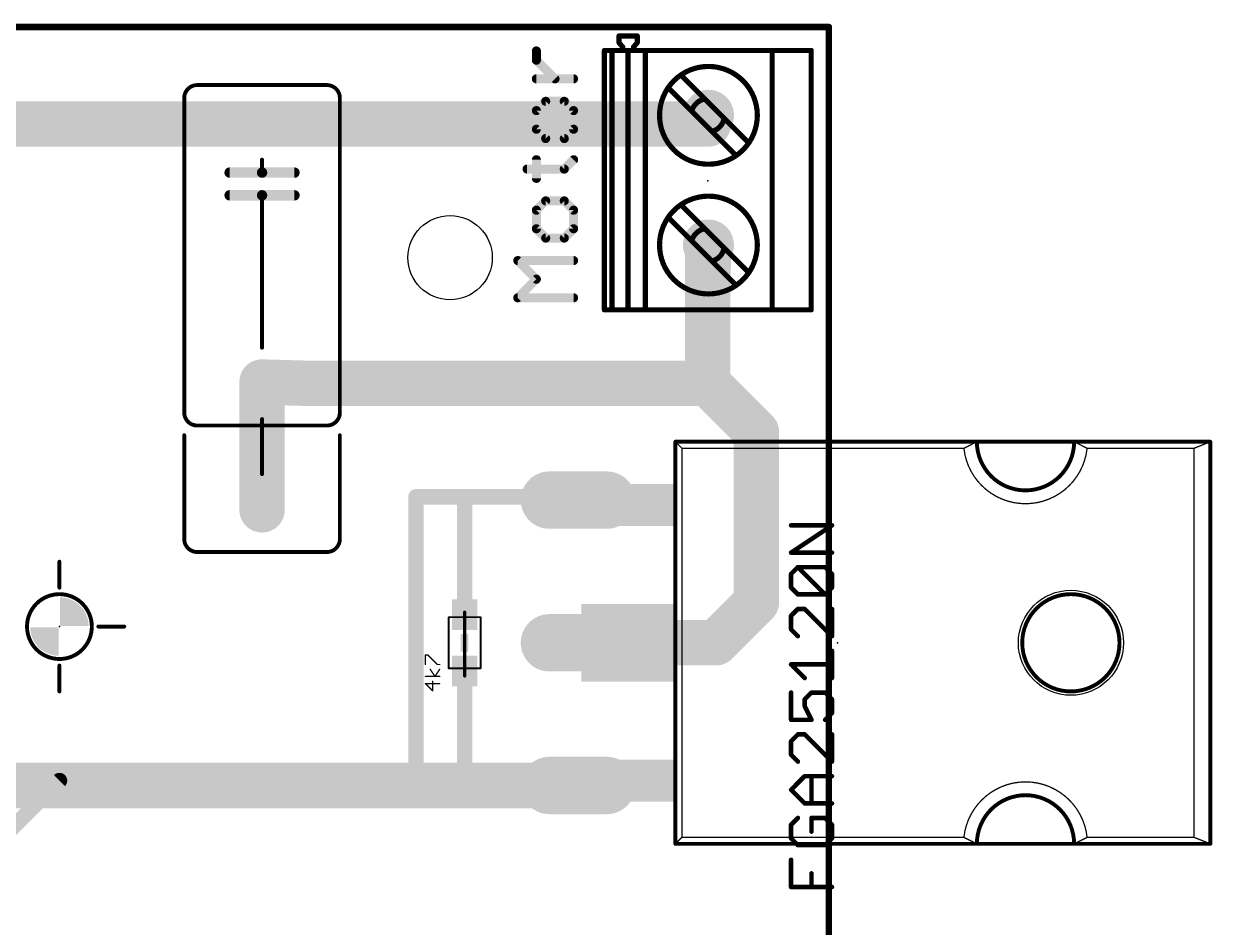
# Model space of a CAD drawing. Extents: x 0 to 165, y -10 to 137.
# Drawn here: x 117.67 to 164.22, y 101.26 to 136.64 of the extents above; entities that cross this region are included whole.
import ezdxf

# ---------------------------------------------------------------- set-up
doc = ezdxf.new("R2010")
doc.units = 0
for name, color, linetype in [('1', 14, 'CONTINUOUS'), ('16', 174, 'CONTINUOUS'), ('17', 94, 'CONTINUOUS'), ('20', 178, 'CONTINUOUS'), ('21', 251, 'CONTINUOUS'), ('23', 178, 'CONTINUOUS'), ('27', 251, 'CONTINUOUS'), ('51', 251, 'CONTINUOUS')]:
    doc.layers.add(name, color=color, linetype=linetype)

# ---------------------------------------------------------------- blocks, each defined once
blk = doc.blocks.new('RECT')
blk.add_solid([(-0.5, -0.5), (0.5, -0.5), (-0.5, 0.5), (0.5, 0.5)])
blk = doc.blocks.new('LONGP100')
at = {"const_width": 1}
blk.add_lwpolyline([(-0.5, 0), (0.5, 0)], dxfattribs=at)
at = {"const_width": 0.5}
for points in [[(-0.5, 0.25, 1), (-0.5, -0.25)], [(0.5, -0.25, 1), (0.5, 0.25)]]:
    blk.add_lwpolyline(points, format="xyb", dxfattribs=at)
blk = doc.blocks.new('ROUNDP')
at = {"const_width": 0.5}
blk.add_lwpolyline([(0, -0.25, 1), (0, 0.25, 1), (0, -0.25)], format="xyb", dxfattribs=at)
blk = doc.blocks.new('OCTAGONP')
at = {"const_width": 0.5}
blk.add_lwpolyline([(-0.25, -0.1036), (-0.25, 0.1036), (-0.1036, 0.25), (0.1036, 0.25), (0.25, 0.1036), (0.25, -0.1036), (0.1036, -0.25), (-0.1036, -0.25), (-0.25, -0.1036), (-0.25, 0.1036)], dxfattribs=at)

msp = doc.modelspace()

# ---------------------------------------------------------------- linework, layer by layer
at = {"layer": '1'}
for points, const_width in [([(137.7472, 135.2121), (137.7472, 135.5765)], 0.3556), ([(138.4759, 134.4834), (137.7472, 135.2121)], 0.3556), ([(139.2047, 134.4834), (137.7472, 134.4834)], 0.3556), ([(138.1116, 133.6021), (137.7472, 133.2377)], 0.3556), ([(138.8403, 133.6021), (138.1116, 133.6021)], 0.3556), ([(139.2047, 133.2377), (138.8403, 133.6021)], 0.3556), ([(137.7472, 133.2377), (137.7472, 132.509)], 0.3556), ([(139.2047, 132.509), (139.2047, 133.2377)], 0.3556), ([(137.7472, 132.509), (138.1116, 132.1446)], 0.3556), ([(138.1116, 132.1446), (138.8403, 132.1446)], 0.3556), ([(138.8403, 132.1446), (139.2047, 132.509)], 0.3556), ([(137.7472, 130.5854), (137.7472, 131.3141)], 0.3556), ([(138.8403, 130.9498), (139.2047, 131.3141)], 0.3556), ([(137.3828, 130.9498), (138.8403, 130.9498)], 0.3556), ([(138.1116, 129.7041), (137.7472, 129.3397)], 0.3556), ([(137.7472, 129.3397), (137.7472, 128.611)], 0.3556), ([(138.8403, 129.7041), (138.1116, 129.7041)], 0.3556), ([(139.2047, 129.3397), (138.8403, 129.7041)], 0.3556), ([(139.2047, 128.611), (139.2047, 129.3397)], 0.3556), ([(137.7472, 128.611), (138.1116, 128.2466)], 0.3556), ([(138.8403, 128.2466), (139.2047, 128.611)], 0.3556), ([(138.1116, 128.2466), (138.8403, 128.2466)], 0.3556), ([(137.7472, 126.6366), (137.0184, 127.3653)], 0.3556), ([(137.0184, 127.3653), (139.2047, 127.3653)], 0.3556), ([(137.0184, 125.9078), (137.7472, 126.6366)], 0.3556), ([(139.2047, 125.9078), (137.0184, 125.9078)], 0.3556), ([(133.0325, 118.11), (133.0325, 106.9975)], 0.6096), ([(134.9375, 118.11), (133.0325, 118.11)], 0.6096), ([(139.3825, 118.11), (134.9375, 118.11)], 0.6096), ([(134.9375, 118.11), (134.9375, 113.495)], 0.6096), ([(139.3825, 117.983), (139.3825, 118.11)], 0.6096), ([(119.0625, 115.57), (119.0625, 114.554)], 0.1524), ([(121.6025, 113.03), (120.5865, 113.03)], 0.1524), ([(119.0625, 110.49), (119.0625, 111.506)], 0.1524), ([(134.9375, 106.807), (134.9375, 111.295)], 0.6096), ([(119.0625, 106.9975), (114.3, 102.235)], 0.6096), ([(133.0325, 106.9975), (119.0625, 106.9975)], 0.6096), ([(139.3825, 106.807), (134.9375, 106.807)], 0.6096)]:
    msp.add_lwpolyline(points, dxfattribs=dict(at, const_width=const_width))
for points, const_width in [([(137.8361, 135.5765, 1), (137.6583, 135.5765)], 0.1778), ([(137.8101, 135.275, 1), (137.6843, 135.1493)], 0.1778), ([(137.6583, 135.2121, 1), (137.8361, 135.2121)], 0.1778), ([(137.7472, 134.5723, 1), (137.7472, 134.3945)], 0.1778), ([(138.4131, 134.4205, 1), (138.5388, 134.5462)], 0.1778), ([(139.2047, 134.3945, 1), (139.2047, 134.5723)], 0.1778), ([(138.1116, 133.691, 1), (138.1116, 133.5132)], 0.1778), ([(138.1744, 133.5392, 1), (138.0487, 133.665)], 0.1778), ([(138.9032, 133.665, 1), (138.7775, 133.5392)], 0.1778), ([(138.8403, 133.5132, 1), (138.8403, 133.691)], 0.1778), ([(137.8361, 133.2377, 1), (137.6583, 133.2377)], 0.1778), ([(137.6843, 133.3006, 1), (137.8101, 133.1749)], 0.1778), ([(139.2936, 133.2377, 1), (139.1158, 133.2377)], 0.1778), ([(139.1418, 133.1749, 1), (139.2676, 133.3006)], 0.1778), ([(137.8101, 132.5718, 1), (137.6843, 132.4461)], 0.1778), ([(137.6583, 132.509, 1), (137.8361, 132.509)], 0.1778), ([(138.1116, 132.2335, 1), (138.1116, 132.0557)], 0.1778), ([(138.0487, 132.0817, 1), (138.1744, 132.2075)], 0.1778), ([(138.7775, 132.2075, 1), (138.9032, 132.0817)], 0.1778), ([(138.8403, 132.0557, 1), (138.8403, 132.2335)], 0.1778), ([(139.1158, 132.509, 1), (139.2936, 132.509)], 0.1778), ([(139.2676, 132.4461, 1), (139.1418, 132.5718)], 0.1778), ([(137.8361, 131.3141, 1), (137.6583, 131.3141)], 0.1778), ([(139.2676, 131.2513, 1), (139.1418, 131.377)], 0.1778), ([(137.3828, 131.0387, 1), (137.3828, 130.8609)], 0.1778), ([(138.7775, 131.0126, 1), (138.9032, 130.8869)], 0.1778), ([(138.8403, 130.8609, 1), (138.8403, 131.0387)], 0.1778), ([(137.6583, 130.5854, 1), (137.8361, 130.5854)], 0.1778), ([(137.8361, 129.3397, 1), (137.6583, 129.3397)], 0.1778), ([(137.6843, 129.4026, 1), (137.8101, 129.2769)], 0.1778), ([(138.1116, 129.793, 1), (138.1116, 129.6152)], 0.1778), ([(138.1744, 129.6412, 1), (138.0487, 129.767)], 0.1778), ([(138.9032, 129.767, 1), (138.7775, 129.6412)], 0.1778), ([(138.8403, 129.6152, 1), (138.8403, 129.793)], 0.1778), ([(139.2936, 129.3397, 1), (139.1158, 129.3397)], 0.1778), ([(139.1418, 129.2769, 1), (139.2676, 129.4026)], 0.1778), ([(137.8101, 128.6738, 1), (137.6843, 128.5481)], 0.1778), ([(137.6583, 128.611, 1), (137.8361, 128.611)], 0.1778), ([(139.1158, 128.611, 1), (139.2936, 128.611)], 0.1778), ([(139.2676, 128.5481, 1), (139.1418, 128.6738)], 0.1778), ([(138.1116, 128.3355, 1), (138.1116, 128.1577)], 0.1778), ([(138.0487, 128.1837, 1), (138.1744, 128.3095)], 0.1778), ([(138.7775, 128.3095, 1), (138.9032, 128.1837)], 0.1778), ([(138.8403, 128.1577, 1), (138.8403, 128.3355)], 0.1778), ([(137.0813, 127.4282, 1), (136.9556, 127.3024)], 0.1778), ([(137.0184, 127.4542, 1), (137.0184, 127.2764)], 0.1778), ([(139.2047, 127.2764, 1), (139.2047, 127.4542)], 0.1778), ([(137.8101, 126.5737, 1), (137.6843, 126.6994)], 0.1778), ([(137.6843, 126.5737, 1), (137.8101, 126.6994)], 0.1778), ([(137.0184, 125.9967, 1), (137.0184, 125.8189)], 0.1778), ([(136.9556, 125.9707, 1), (137.0813, 125.8449)], 0.1778), ([(139.2047, 125.8189, 1), (139.2047, 125.9967)], 0.1778), ([(133.1849, 118.11, 1), (132.8801, 118.11)], 0.3048), ([(133.0325, 118.2624, 1), (133.0325, 117.9576)], 0.3048), ([(134.9375, 118.2624, 1), (134.9375, 117.9576)], 0.3048), ([(135.0899, 118.11, 1), (134.7851, 118.11)], 0.3048), ([(134.9375, 117.9576, 1), (134.9375, 118.2624)], 0.3048), ([(139.5349, 118.11, 1), (139.2301, 118.11)], 0.3048), ([(139.3825, 117.9576, 1), (139.3825, 118.2624)], 0.3048), ([(139.2301, 117.983, 1), (139.5349, 117.983)], 0.3048), ([(119.1006, 115.57, 1), (119.0244, 115.57)], 0.0762), ([(119.0244, 114.554, 1), (119.1006, 114.554)], 0.0762), ([(119.0625, 111.76, 1), (119.0625, 114.3, 1), (119.0625, 111.76)], 0.1524), ([(119.6467, 113.0554, 0.4142), (119.0879, 113.6142)], 1.1176), ([(134.7851, 113.495, 1), (135.0899, 113.495)], 0.3048), ([(118.4783, 113.0046, 0.4142), (119.0371, 112.4458)], 1.1176), ([(120.5865, 113.0681, 1), (120.5865, 112.9919)], 0.0762), ([(121.6025, 112.9919, 1), (121.6025, 113.0681)], 0.0762), ([(119.1006, 111.506, 1), (119.0244, 111.506)], 0.0762), ([(135.0899, 111.295, 1), (134.7851, 111.295)], 0.3048), ([(119.0244, 110.49, 1), (119.1006, 110.49)], 0.0762), ([(119.0625, 107.1499, 1), (119.0625, 106.8451)], 0.3048), ([(119.1703, 106.8897, 1), (118.9547, 107.1053)], 0.3048), ([(132.8801, 106.9975, 1), (133.1849, 106.9975)], 0.3048), ([(133.0325, 106.8451, 1), (133.0325, 107.1499)], 0.3048), ([(134.9375, 106.9594, 1), (134.9375, 106.6546)], 0.3048), ([(139.3825, 106.6546, 1), (139.3825, 106.9594)], 0.3048), ([(134.7851, 106.807, 1), (135.0899, 106.807)], 0.3048)]:
    msp.add_lwpolyline(points, format="xyb", dxfattribs=dict(at, const_width=const_width))
at = {"layer": '16'}
for points, const_width in [([(144.4875, 132.715), (144.4875, 133.0536)], 1.778), ([(127, 132.715), (110.8845, 132.715)], 1.778), ([(127, 132.715), (144.4875, 132.715)], 1.778), ([(144.4625, 126.0686), (144.4875, 127.9736)], 1.778), ([(144.4875, 127.9736), (144.4625, 127.9736)], 1.778), ([(144.4625, 126.0686), (144.4625, 127.9736)], 1.778), ([(144.4625, 122.555), (144.4625, 126.0686)], 1.778), ([(127, 122.6087), (127, 117.602)], 1.778), ([(128.8513, 122.555), (127, 122.6087)], 1.778), ([(127, 117.602), (127, 122.555)], 1.778), ([(144.4625, 122.555), (128.8513, 122.555)], 1.778), ([(146.3675, 120.65), (144.4625, 122.555)], 1.778), ([(146.3675, 113.9825), (146.3675, 120.65)], 1.778), ([(119.0625, 115.57), (119.0625, 114.554)], 0.1524), ([(144.78, 112.395), (146.3675, 113.9825)], 1.778), ([(144.78, 112.395), (139.3825, 112.395)], 1.778), ([(121.6025, 113.03), (120.5865, 113.03)], 0.1524), ([(119.0625, 110.49), (119.0625, 111.506)], 0.1524), ([(83.5025, 106.807), (139.3825, 106.807)], 1.778)]:
    msp.add_lwpolyline(points, dxfattribs=dict(at, const_width=const_width))
for points, const_width in [([(144.932, 133.0536, 1), (144.043, 133.0536)], 0.889), ([(127, 133.1595, 1), (127, 132.2705)], 0.889), ([(127, 132.2705, 1), (127, 133.1595)], 0.889), ([(144.043, 132.715, 1), (144.932, 132.715)], 0.889), ([(144.4875, 132.2705, 1), (144.4875, 133.1595)], 0.889), ([(144.4625, 128.4181, 1), (144.4625, 127.5291)], 0.889), ([(144.907, 127.9736, 1), (144.018, 127.9736)], 0.889), ([(144.932, 127.9678, 1), (144.043, 127.9794)], 0.889), ([(144.4875, 127.5291, 1), (144.4875, 128.4181)], 0.889), ([(144.907, 126.0686, 1), (144.018, 126.0686)], 0.889), ([(144.018, 126.0744, 1), (144.907, 126.0628)], 0.889), ([(144.018, 126.0686, 1), (144.907, 126.0686)], 0.889), ([(127.4445, 122.6087, 1), (126.5555, 122.6087)], 0.889), ([(127.0129, 123.053, 1), (126.9871, 122.1644)], 0.889), ([(127.4445, 122.555, 1), (126.5555, 122.555)], 0.889), ([(128.8513, 122.9995, 1), (128.8513, 122.1105)], 0.889), ([(128.8384, 122.1107, 1), (128.8642, 122.9993)], 0.889), ([(144.7768, 122.8693, 1), (144.1482, 122.2407)], 0.889), ([(144.4625, 122.1105, 1), (144.4625, 122.9995)], 0.889), ([(144.018, 122.555, 1), (144.907, 122.555)], 0.889), ([(146.812, 120.65, 1), (145.923, 120.65)], 0.889), ([(146.0532, 120.3357, 1), (146.6818, 120.9643)], 0.889), ([(126.5555, 117.602, 1), (127.4445, 117.602)], 0.889), ([(126.5555, 117.602, 1), (127.4445, 117.602)], 0.889), ([(119.1006, 115.57, 1), (119.0244, 115.57)], 0.0762), ([(119.0244, 114.554, 1), (119.1006, 114.554)], 0.0762), ([(146.6818, 113.6682, 1), (146.0532, 114.2968)], 0.889), ([(119.0625, 111.76, 1), (119.0625, 114.3, 1), (119.0625, 111.76)], 0.1524), ([(119.6467, 113.0554, 0.4142), (119.0879, 113.6142)], 1.1176), ([(145.923, 113.9825, 1), (146.812, 113.9825)], 0.889), ([(118.4783, 113.0046, 0.4142), (119.0371, 112.4458)], 1.1176), ([(139.3825, 112.8395, 1), (139.3825, 111.9505)], 0.889), ([(144.4657, 112.7093, 1), (145.0943, 112.0807)], 0.889), ([(144.78, 111.9505, 1), (144.78, 112.8395)], 0.889), ([(120.5865, 113.0681, 1), (120.5865, 112.9919)], 0.0762), ([(121.6025, 112.9919, 1), (121.6025, 113.0681)], 0.0762), ([(119.1006, 111.506, 1), (119.0244, 111.506)], 0.0762), ([(119.0244, 110.49, 1), (119.1006, 110.49)], 0.0762), ([(139.3825, 106.3625, 1), (139.3825, 107.2515)], 0.889)]:
    msp.add_lwpolyline(points, format="xyb", dxfattribs=dict(at, const_width=const_width))
at = {"layer": '20', "const_width": 0.254}
for points in [[(149.205, 136.5125), (0, 136.5125)], [(149.205, 0), (149.205, 136.5125)]]:
    msp.add_lwpolyline(points, dxfattribs=at)
at = {"layer": '20', "const_width": 0.127}
for points in [[(149.2685, 136.5125, 1), (149.1415, 136.5125)], [(149.205, 136.449, 1), (149.205, 136.576)]]:
    msp.add_lwpolyline(points, format="xyb", dxfattribs=at)
at = {"layer": '20'}
for centre, radius in [((134.3675, 127.48), 1.65), ((158.6865, 112.395), 2.0574)]:
    msp.add_circle(centre, radius, dxfattribs=at)
at = {"layer": '21'}
for points, const_width in [([(140.9855, 136.1636), (140.9855, 135.9006)], 0.2032), ([(141.6995, 136.1636), (140.9855, 136.1636)], 0.2032), ([(141.1355, 135.7223), (140.9855, 135.9006)], 0.2032), ([(141.6995, 135.9006), (141.5495, 135.7223)], 0.2032), ([(141.6995, 136.1636), (141.6995, 135.9006)], 0.2032), ([(140.4125, 135.5936), (140.4125, 125.4336)], 0.2032), ([(140.7125, 135.5936), (140.4125, 135.5936)], 0.2032), ([(140.7125, 135.5936), (141.1355, 135.5936)], 0.2032), ([(140.7125, 125.4336), (140.7125, 135.5936)], 0.2032), ([(141.1355, 135.5936), (141.1355, 135.7223)], 0.2032), ([(141.1355, 135.5936), (141.3346, 135.5936)], 0.2032), ([(141.3346, 135.5936), (141.5495, 135.5936)], 0.2032), ([(141.3346, 135.5936), (141.3346, 125.4336)], 0.2032), ([(141.5495, 135.7223), (141.5495, 135.5936)], 0.2032), ([(141.5495, 135.5936), (142.0146, 135.5936)], 0.2032), ([(142.507, 135.5936), (142.0146, 135.5936)], 0.2032), ([(142.0146, 125.4336), (142.0146, 135.5936)], 0.2032), ([(142.507, 135.5936), (146.5038, 135.5936)], 0.2032), ([(146.9868, 135.5936), (146.5038, 135.5936)], 0.2032), ([(146.9868, 135.5936), (146.9868, 125.4336)], 0.2032), ([(146.9868, 135.5936), (148.5125, 135.5936)], 0.2032), ([(148.5125, 135.5936), (148.5125, 125.4336)], 0.2032), ([(124.46, 134.239), (129.54, 134.239)], 0.1524), ([(123.952, 121.412), (123.952, 133.731)], 0.1524), ([(130.048, 133.731), (130.048, 121.412)], 0.1524), ([(127, 131.318), (127, 130.81)], 0.1524), ([(127, 130.81), (125.73, 130.81)], 0.4064), ([(128.27, 130.81), (127, 130.81)], 0.4064), ([(127, 129.921), (125.73, 129.921)], 0.4064), ([(128.27, 129.921), (127, 129.921)], 0.4064), ([(127, 129.921), (127, 123.952)], 0.1524), ([(140.7125, 125.4336), (140.4125, 125.4336)], 0.2032), ([(140.7125, 125.4336), (141.3346, 125.4336)], 0.2032), ([(141.3346, 125.4336), (142.0146, 125.4336)], 0.2032), ([(142.507, 125.4336), (142.0146, 125.4336)], 0.2032), ([(142.507, 125.4336), (146.5038, 125.4336)], 0.2032), ([(146.9868, 125.4336), (146.5038, 125.4336)], 0.2032), ([(146.9868, 125.4336), (148.5125, 125.4336)], 0.2032), ([(127, 121.158), (127, 118.999)], 0.1524), ([(123.952, 116.459), (123.952, 120.523)], 0.1524), ([(129.54, 120.904), (124.46, 120.904)], 0.1524), ([(130.048, 120.523), (130.048, 116.459)], 0.1524), ([(143.1925, 120.269), (143.1925, 104.521)], 0.1524), ([(143.1925, 120.269), (155.0035, 120.269)], 0.1524), ([(143.4465, 120.015), (143.1925, 120.269)], 0.0508), ([(154.4955, 120.015), (155.0035, 120.269)], 0.0508), ([(155.0035, 120.269), (158.8135, 120.269)], 0.1524), ([(158.8135, 120.269), (164.1475, 120.269)], 0.1524), ([(159.3215, 120.015), (158.8135, 120.269)], 0.0508), ([(163.5125, 120.015), (164.1475, 120.269)], 0.0508), ([(164.1475, 104.521), (164.1475, 120.269)], 0.1524), ([(143.4465, 120.015), (143.4465, 104.775)], 0.0508), ([(143.4465, 120.015), (154.4955, 120.015)], 0.0508), ([(159.3215, 120.015), (163.5125, 120.015)], 0.0508), ([(163.5125, 104.775), (163.5125, 120.015)], 0.0508), ([(129.54, 115.951), (124.46, 115.951)], 0.1524), ([(134.9375, 111.095), (134.9375, 113.595)], 0.127), ([(134.3125, 111.395), (134.3125, 113.395)], 0.07), ([(135.5625, 113.395), (135.5625, 111.395)], 0.07), ([(143.1925, 104.521), (143.4465, 104.775)], 0.0508), ([(143.4465, 104.775), (154.4955, 104.775)], 0.0508), ([(155.0035, 104.521), (154.4955, 104.775)], 0.0508), ([(158.8135, 104.521), (159.3215, 104.775)], 0.0508), ([(159.3215, 104.775), (163.5125, 104.775)], 0.0508), ([(164.1475, 104.521), (163.5125, 104.775)], 0.0508), ([(155.0035, 104.521), (143.1925, 104.521)], 0.1524), ([(158.8135, 104.521), (155.0035, 104.521)], 0.1524), ([(164.1475, 104.521), (158.8135, 104.521)], 0.1524)]:
    msp.add_lwpolyline(points, dxfattribs=dict(at, const_width=const_width))
for points, const_width in [([(141.0363, 136.1636, 1), (140.9347, 136.1636)], 0.1016), ([(140.9855, 136.2144, 1), (140.9855, 136.1128)], 0.1016), ([(141.0244, 135.9333, 1), (140.9466, 135.8679)], 0.1016), ([(140.9347, 135.9006, 1), (141.0363, 135.9006)], 0.1016), ([(141.7503, 136.1636, 1), (141.6487, 136.1636)], 0.1016), ([(141.6487, 135.9006, 1), (141.7503, 135.9006)], 0.1016), ([(141.7384, 135.8679, 1), (141.6606, 135.9333)], 0.1016), ([(141.6995, 136.1128, 1), (141.6995, 136.2144)], 0.1016), ([(140.4633, 135.5936, 1), (140.3617, 135.5936)], 0.1016), ([(140.4125, 135.6444, 1), (140.4125, 135.5428)], 0.1016), ([(140.7125, 135.6444, 1), (140.7125, 135.5428)], 0.1016), ([(140.7633, 135.5936, 1), (140.6617, 135.5936)], 0.1016), ([(140.7125, 135.5428, 1), (140.7125, 135.6444)], 0.1016), ([(141.1863, 135.7223, 1), (141.0847, 135.7223)], 0.1016), ([(141.1355, 135.6444, 1), (141.1355, 135.5428)], 0.1016), ([(141.0847, 135.5936, 1), (141.1863, 135.5936)], 0.1016), ([(141.0966, 135.6896, 1), (141.1744, 135.755)], 0.1016), ([(141.1355, 135.5428, 1), (141.1355, 135.6444)], 0.1016), ([(141.3346, 135.6444, 1), (141.3346, 135.5428)], 0.1016), ([(141.3854, 135.5936, 1), (141.2838, 135.5936)], 0.1016), ([(141.3346, 135.5428, 1), (141.3346, 135.6444)], 0.1016), ([(141.6003, 135.7223, 1), (141.4987, 135.7223)], 0.1016), ([(141.5106, 135.755, 1), (141.5884, 135.6896)], 0.1016), ([(141.5495, 135.6444, 1), (141.5495, 135.5428)], 0.1016), ([(141.4987, 135.5936, 1), (141.6003, 135.5936)], 0.1016), ([(141.5495, 135.5428, 1), (141.5495, 135.6444)], 0.1016), ([(142.0146, 135.6444, 1), (142.0146, 135.5428)], 0.1016), ([(142.0654, 135.5936, 1), (141.9638, 135.5936)], 0.1016), ([(142.0146, 135.5428, 1), (142.0146, 135.6444)], 0.1016), ([(142.507, 135.6444, 1), (142.507, 135.5428)], 0.1016), ([(142.507, 135.5428, 1), (142.507, 135.6444)], 0.1016), ([(146.5038, 135.6444, 1), (146.5038, 135.5428)], 0.1016), ([(146.5038, 135.5428, 1), (146.5038, 135.6444)], 0.1016), ([(147.0376, 135.5936, 1), (146.936, 135.5936)], 0.1016), ([(146.9868, 135.6444, 1), (146.9868, 135.5428)], 0.1016), ([(146.9868, 135.5428, 1), (146.9868, 135.6444)], 0.1016), ([(148.5633, 135.5936, 1), (148.4617, 135.5936)], 0.1016), ([(148.5125, 135.5428, 1), (148.5125, 135.6444)], 0.1016), ([(144.4875, 131.1386, 1), (144.4875, 134.9686, 1), (144.4875, 131.1386)], 0.2032), ([(124.46, 134.239, 0.4142), (123.952, 133.731)], 0.1524), ([(124.46, 134.2771, 1), (124.46, 134.2009)], 0.0762), ([(124.46, 134.2009, 1), (124.46, 134.2771)], 0.0762), ([(130.048, 133.731, 0.4142), (129.54, 134.239)], 0.1524), ([(129.54, 134.2771, 1), (129.54, 134.2009)], 0.0762), ([(129.54, 134.2009, 1), (129.54, 134.2771)], 0.0762), ([(123.9901, 133.731, 1), (123.9139, 133.731)], 0.0762), ([(123.9139, 133.731, 1), (123.9901, 133.731)], 0.0762), ([(130.0861, 133.731, 1), (130.0099, 133.731)], 0.0762), ([(130.0099, 133.731, 1), (130.0861, 133.731)], 0.0762), ([(127.0381, 131.318, 1), (126.9619, 131.318)], 0.0762), ([(125.73, 130.9116, 1), (125.73, 130.7084)], 0.2032), ([(127, 130.9116, 1), (127, 130.7084)], 0.2032), ([(127, 130.7084, 1), (127, 130.9116)], 0.2032), ([(126.9619, 130.81, 1), (127.0381, 130.81)], 0.0762), ([(128.27, 130.7084, 1), (128.27, 130.9116)], 0.2032), ([(125.73, 130.0226, 1), (125.73, 129.8194)], 0.2032), ([(127, 130.0226, 1), (127, 129.8194)], 0.2032), ([(127, 129.8194, 1), (127, 130.0226)], 0.2032), ([(127.0381, 129.921, 1), (126.9619, 129.921)], 0.0762), ([(128.27, 129.8194, 1), (128.27, 130.0226)], 0.2032), ([(144.4875, 126.0586, 1), (144.4875, 129.8886, 1), (144.4875, 126.0586)], 0.2032), ([(140.4125, 125.4844, 1), (140.4125, 125.3828)], 0.1016), ([(140.3617, 125.4336, 1), (140.4633, 125.4336)], 0.1016), ([(140.7125, 125.4844, 1), (140.7125, 125.3828)], 0.1016), ([(140.6617, 125.4336, 1), (140.7633, 125.4336)], 0.1016), ([(140.7125, 125.3828, 1), (140.7125, 125.4844)], 0.1016), ([(141.3346, 125.4844, 1), (141.3346, 125.3828)], 0.1016), ([(141.2838, 125.4336, 1), (141.3854, 125.4336)], 0.1016), ([(141.3346, 125.3828, 1), (141.3346, 125.4844)], 0.1016), ([(142.0146, 125.4844, 1), (142.0146, 125.3828)], 0.1016), ([(141.9638, 125.4336, 1), (142.0654, 125.4336)], 0.1016), ([(142.0146, 125.3828, 1), (142.0146, 125.4844)], 0.1016), ([(142.507, 125.4844, 1), (142.507, 125.3828)], 0.1016), ([(142.507, 125.3828, 1), (142.507, 125.4844)], 0.1016), ([(146.5038, 125.4844, 1), (146.5038, 125.3828)], 0.1016), ([(146.5038, 125.3828, 1), (146.5038, 125.4844)], 0.1016), ([(146.9868, 125.4844, 1), (146.9868, 125.3828)], 0.1016), ([(146.936, 125.4336, 1), (147.0376, 125.4336)], 0.1016), ([(146.9868, 125.3828, 1), (146.9868, 125.4844)], 0.1016), ([(148.4617, 125.4336, 1), (148.5633, 125.4336)], 0.1016), ([(148.5125, 125.3828, 1), (148.5125, 125.4844)], 0.1016), ([(126.9619, 123.952, 1), (127.0381, 123.952)], 0.0762), ([(123.952, 121.412, 0.4142), (124.46, 120.904)], 0.1524), ([(123.9901, 121.412, 1), (123.9139, 121.412)], 0.0762), ([(123.9139, 121.412, 1), (123.9901, 121.412)], 0.0762), ([(127.0381, 121.158, 1), (126.9619, 121.158)], 0.0762), ([(129.54, 120.904, 0.4142), (130.048, 121.412)], 0.1524), ([(130.0861, 121.412, 1), (130.0099, 121.412)], 0.0762), ([(130.0099, 121.412, 1), (130.0861, 121.412)], 0.0762), ([(123.9901, 120.523, 1), (123.9139, 120.523)], 0.0762), ([(124.46, 120.9421, 1), (124.46, 120.8659)], 0.0762), ([(124.46, 120.8659, 1), (124.46, 120.9421)], 0.0762), ([(129.54, 120.9421, 1), (129.54, 120.8659)], 0.0762), ([(129.54, 120.8659, 1), (129.54, 120.9421)], 0.0762), ([(130.0861, 120.523, 1), (130.0099, 120.523)], 0.0762), ([(143.2306, 120.269, 1), (143.1544, 120.269)], 0.0762), ([(143.1925, 120.3071, 1), (143.1925, 120.2309)], 0.0762), ([(143.2015, 120.278, 1), (143.1835, 120.26)], 0.0254), ([(155.0035, 120.3071, 1), (155.0035, 120.2309)], 0.0762), ([(155.0035, 120.269, 1), (158.8135, 120.269)], 0.1524), ([(155.0416, 120.269, 1), (154.9654, 120.269)], 0.0762), ([(155.0035, 120.2309, 1), (155.0035, 120.3071)], 0.0762), ([(155.0092, 120.2576, 1), (154.9978, 120.2804)], 0.0254), ([(158.8135, 120.3071, 1), (158.8135, 120.2309)], 0.0762), ([(158.8516, 120.269, 1), (158.7754, 120.269)], 0.0762), ([(158.8135, 120.2309, 1), (158.8135, 120.3071)], 0.0762), ([(158.8192, 120.2804, 1), (158.8078, 120.2576)], 0.0254), ([(164.1856, 120.269, 1), (164.1094, 120.269)], 0.0762), ([(164.1475, 120.2309, 1), (164.1475, 120.3071)], 0.0762), ([(164.1522, 120.2572, 1), (164.1428, 120.2808)], 0.0254), ([(143.4592, 120.015, 1), (143.4338, 120.015)], 0.0254), ([(143.4465, 120.0277, 1), (143.4465, 120.0023)], 0.0254), ([(143.4375, 120.006, 1), (143.4555, 120.024)], 0.0254), ([(154.4955, 120.015, 0.9003), (159.3215, 120.015)], 0.0508), ([(154.5081, 120.0163, 1), (154.4829, 120.0137)], 0.0254), ([(154.4898, 120.0264, 1), (154.5012, 120.0036)], 0.0254), ([(154.4955, 120.0023, 1), (154.4955, 120.0277)], 0.0254), ([(159.3215, 120.0277, 1), (159.3215, 120.0023)], 0.0254), ([(159.3341, 120.0137, 1), (159.3089, 120.0163)], 0.0254), ([(159.3158, 120.0036, 1), (159.3272, 120.0264)], 0.0254), ([(163.5252, 120.015, 1), (163.4998, 120.015)], 0.0254), ([(163.5078, 120.0268, 1), (163.5172, 120.0032)], 0.0254), ([(163.5125, 120.0023, 1), (163.5125, 120.0277)], 0.0254), ([(126.9619, 118.999, 1), (127.0381, 118.999)], 0.0762), ([(123.952, 116.459, 0.4142), (124.46, 115.951)], 0.1524), ([(123.9901, 116.459, 1), (123.9139, 116.459)], 0.0762), ([(123.9139, 116.459, 1), (123.9901, 116.459)], 0.0762), ([(129.54, 115.951, 0.4142), (130.048, 116.459)], 0.1524), ([(130.0861, 116.459, 1), (130.0099, 116.459)], 0.0762), ([(130.0099, 116.459, 1), (130.0861, 116.459)], 0.0762), ([(124.46, 115.9891, 1), (124.46, 115.9129)], 0.0762), ([(124.46, 115.9129, 1), (124.46, 115.9891)], 0.0762), ([(129.54, 115.9891, 1), (129.54, 115.9129)], 0.0762), ([(129.54, 115.9129, 1), (129.54, 115.9891)], 0.0762), ([(158.6865, 110.49, 1), (158.6865, 114.3, 1), (158.6865, 110.49)], 0.1524), ([(134.9692, 113.595, 1), (134.9058, 113.595)], 0.0635), ([(134.33, 113.395, 1), (134.295, 113.395)], 0.035), ([(135.58, 113.395, 1), (135.545, 113.395)], 0.035), ([(134.295, 111.395, 1), (134.33, 111.395)], 0.035), ([(135.545, 111.395, 1), (135.58, 111.395)], 0.035), ([(134.9058, 111.095, 1), (134.9692, 111.095)], 0.0635), ([(159.3215, 104.775, 0.9003), (154.4955, 104.775)], 0.0508), ([(158.8135, 104.521, 1), (155.0035, 104.521)], 0.1524), ([(143.4465, 104.7877, 1), (143.4465, 104.7623)], 0.0254), ([(143.4338, 104.775, 1), (143.4592, 104.775)], 0.0254), ([(143.4555, 104.766, 1), (143.4375, 104.784)], 0.0254), ([(154.5012, 104.7864, 1), (154.4898, 104.7636)], 0.0254), ([(154.4829, 104.7763, 1), (154.5081, 104.7737)], 0.0254), ([(154.4955, 104.7623, 1), (154.4955, 104.7877)], 0.0254), ([(159.3215, 104.7877, 1), (159.3215, 104.7623)], 0.0254), ([(159.3089, 104.7737, 1), (159.3341, 104.7763)], 0.0254), ([(159.3272, 104.7636, 1), (159.3158, 104.7864)], 0.0254), ([(163.5172, 104.7868, 1), (163.5078, 104.7632)], 0.0254), ([(163.4998, 104.775, 1), (163.5252, 104.775)], 0.0254), ([(163.5125, 104.7623, 1), (163.5125, 104.7877)], 0.0254), ([(143.1925, 104.5591, 1), (143.1925, 104.4829)], 0.0762), ([(143.1544, 104.521, 1), (143.2306, 104.521)], 0.0762), ([(143.1835, 104.53, 1), (143.2015, 104.512)], 0.0254), ([(155.0035, 104.5591, 1), (155.0035, 104.4829)], 0.0762), ([(154.9654, 104.521, 1), (155.0416, 104.521)], 0.0762), ([(155.0035, 104.4829, 1), (155.0035, 104.5591)], 0.0762), ([(154.9978, 104.5096, 1), (155.0092, 104.5324)], 0.0254), ([(158.8135, 104.5591, 1), (158.8135, 104.4829)], 0.0762), ([(158.7754, 104.521, 1), (158.8516, 104.521)], 0.0762), ([(158.8135, 104.4829, 1), (158.8135, 104.5591)], 0.0762), ([(158.8078, 104.5324, 1), (158.8192, 104.5096)], 0.0254), ([(164.1094, 104.521, 1), (164.1856, 104.521)], 0.0762), ([(164.1475, 104.4829, 1), (164.1475, 104.5591)], 0.0762), ([(164.1428, 104.5092, 1), (164.1522, 104.5328)], 0.0254)]:
    msp.add_lwpolyline(points, format="xyb", dxfattribs=dict(at, const_width=const_width))
at = {"layer": '23'}
for p in [(144.4625, 130.4925), (127, 127.635), (119.0625, 113.03), (134.9375, 112.395), (149.5425, 112.395)]:
    msp.add_point(p, dxfattribs=at)
at = {"layer": '27'}
for points, const_width in [([(147.725, 115.9267), (149.3266, 116.9944)], 0.1778), ([(149.3266, 116.9944), (147.725, 116.9944)], 0.1778), ([(149.3266, 115.9267), (147.725, 115.9267)], 0.1778), ([(147.725, 115.0903), (147.992, 115.3573)], 0.1778), ([(147.725, 114.5565), (147.725, 115.0903)], 0.1778), ([(147.992, 115.3573), (149.0597, 115.3573)], 0.1778), ([(149.0597, 114.2896), (147.992, 115.3573)], 0.1778), ([(149.0597, 115.3573), (149.3266, 115.0903)], 0.1778), ([(149.3266, 115.0903), (149.3266, 114.5565)], 0.1778), ([(147.992, 114.2896), (147.725, 114.5565)], 0.1778), ([(149.3266, 114.5565), (149.0597, 114.2896)], 0.1778), ([(149.0597, 114.2896), (147.992, 114.2896)], 0.1778), ([(147.992, 113.7201), (147.725, 113.4532)], 0.1778), ([(148.2589, 113.7201), (147.992, 113.7201)], 0.1778), ([(149.3266, 112.6524), (148.2589, 113.7201)], 0.1778), ([(149.3266, 113.7201), (149.3266, 112.6524)], 0.1778), ([(147.725, 113.4532), (147.725, 112.9193)], 0.1778), ([(147.725, 112.9193), (147.992, 112.6524)], 0.1778), ([(133.4003, 111.5445), (133.4003, 111.9173)], 0.0508), ([(133.4003, 111.9173), (133.4935, 111.9173)], 0.0508), ([(133.4935, 111.9173), (133.8664, 111.5445)], 0.0508), ([(149.3266, 111.0153), (149.3266, 112.083)], 0.1778), ([(133.7732, 111.0767), (133.5867, 111.3563)], 0.0508), ([(133.9596, 111.3563), (133.7732, 111.0767)], 0.0508), ([(133.8664, 111.5445), (133.9596, 111.5445)], 0.0508), ([(148.2589, 111.0153), (147.725, 111.5491)], 0.1778), ([(147.725, 111.5491), (149.3266, 111.5491)], 0.1778), ([(133.9596, 111.0767), (133.4003, 111.0767)], 0.0508), ([(133.9596, 110.795), (133.4003, 110.795)], 0.0508), ([(133.4003, 110.795), (133.68, 110.5154)], 0.0508), ([(133.68, 110.5154), (133.68, 110.8882)], 0.0508), ([(147.725, 110.4458), (147.725, 109.3781)], 0.1778), ([(148.2589, 110.1789), (148.5258, 110.4458)], 0.1778), ([(148.5258, 110.4458), (149.0597, 110.4458)], 0.1778), ([(149.0597, 110.4458), (149.3266, 110.1789)], 0.1778), ([(148.2589, 109.912), (148.2589, 110.1789)], 0.1778), ([(148.5258, 109.3781), (148.2589, 109.912)], 0.1778), ([(149.3266, 110.1789), (149.3266, 109.645)], 0.1778), ([(147.725, 109.3781), (148.5258, 109.3781)], 0.1778), ([(149.3266, 109.645), (149.0597, 109.3781)], 0.1778), ([(147.992, 108.8087), (147.725, 108.5417)], 0.1778), ([(147.725, 108.5417), (147.725, 108.0079)], 0.1778), ([(148.2589, 108.8087), (147.992, 108.8087)], 0.1778), ([(149.3266, 107.7409), (148.2589, 108.8087)], 0.1778), ([(149.3266, 108.8087), (149.3266, 107.7409)], 0.1778), ([(147.725, 108.0079), (147.992, 107.7409)], 0.1778), ([(147.725, 106.6376), (148.2589, 107.1715)], 0.1778), ([(148.2589, 107.1715), (149.3266, 107.1715)], 0.1778), ([(148.5258, 106.1038), (148.5258, 107.1715)], 0.1778), ([(148.2589, 106.1038), (147.725, 106.6376)], 0.1778), ([(149.3266, 106.1038), (148.2589, 106.1038)], 0.1778), ([(147.992, 105.5343), (147.725, 105.2674)], 0.1778), ([(147.725, 105.2674), (147.725, 104.7336)], 0.1778), ([(149.0597, 105.5343), (148.5258, 105.5343)], 0.1778), ([(148.5258, 105.5343), (148.5258, 105.0005)], 0.1778), ([(149.3266, 105.2674), (149.0597, 105.5343)], 0.1778), ([(149.3266, 104.7336), (149.3266, 105.2674)], 0.1778), ([(147.725, 104.7336), (147.992, 104.4666)], 0.1778), ([(149.0597, 104.4666), (149.3266, 104.7336)], 0.1778), ([(147.992, 104.4666), (149.0597, 104.4666)], 0.1778), ([(147.725, 102.8295), (147.725, 103.8972)], 0.1778), ([(148.5258, 102.8295), (148.5258, 103.3633)], 0.1778), ([(149.3266, 102.8295), (147.725, 102.8295)], 0.1778)]:
    msp.add_lwpolyline(points, dxfattribs=dict(at, const_width=const_width))
for points, const_width in [([(147.725, 117.0389, 1), (147.725, 116.95)], 0.0889), ([(149.3513, 116.9574, 1), (149.3019, 117.0314)], 0.0889), ([(149.3266, 116.95, 1), (149.3266, 117.0389)], 0.0889), ([(147.725, 115.9712, 1), (147.725, 115.8823)], 0.0889), ([(147.7004, 115.9637, 1), (147.7497, 115.8897)], 0.0889), ([(149.3266, 115.8823, 1), (149.3266, 115.9712)], 0.0889), ([(147.6936, 115.1218, 1), (147.7565, 115.0589)], 0.0889), ([(147.7695, 115.0903, 1), (147.6806, 115.0903)], 0.0889), ([(148.0234, 115.3887, 1), (147.9605, 115.3258)], 0.0889), ([(147.992, 115.4017, 1), (147.992, 115.3128)], 0.0889), ([(148.0234, 115.3258, 1), (147.9605, 115.3887)], 0.0889), ([(149.0911, 115.3887, 1), (149.0282, 115.3258)], 0.0889), ([(149.0597, 115.3128, 1), (149.0597, 115.4017)], 0.0889), ([(149.3711, 115.0903, 1), (149.2822, 115.0903)], 0.0889), ([(149.2952, 115.0589, 1), (149.358, 115.1218)], 0.0889), ([(147.7565, 114.5879, 1), (147.6936, 114.5251)], 0.0889), ([(147.6806, 114.5565, 1), (147.7695, 114.5565)], 0.0889), ([(149.2822, 114.5565, 1), (149.3711, 114.5565)], 0.0889), ([(149.358, 114.5251, 1), (149.2952, 114.5879)], 0.0889), ([(147.992, 114.334, 1), (147.992, 114.2451)], 0.0889), ([(147.9605, 114.2581, 1), (148.0234, 114.321)], 0.0889), ([(149.0282, 114.321, 1), (149.0911, 114.2581)], 0.0889), ([(149.0282, 114.2581, 1), (149.0911, 114.321)], 0.0889), ([(149.0597, 114.2451, 1), (149.0597, 114.334)], 0.0889), ([(147.992, 113.7646, 1), (147.992, 113.6757)], 0.0889), ([(148.0234, 113.6887, 1), (147.9605, 113.7515)], 0.0889), ([(148.2903, 113.7515, 1), (148.2275, 113.6887)], 0.0889), ([(148.2589, 113.6757, 1), (148.2589, 113.7646)], 0.0889), ([(149.3711, 113.7201, 1), (149.2822, 113.7201)], 0.0889), ([(147.7695, 113.4532, 1), (147.6806, 113.4532)], 0.0889), ([(147.6936, 113.4846, 1), (147.7565, 113.4218)], 0.0889), ([(147.7565, 112.9508, 1), (147.6936, 112.8879)], 0.0889), ([(147.6806, 112.9193, 1), (147.7695, 112.9193)], 0.0889), ([(147.9605, 112.621, 1), (148.0234, 112.6838)], 0.0889), ([(149.2822, 112.6524, 1), (149.3711, 112.6524)], 0.0889), ([(149.2952, 112.621, 1), (149.358, 112.6838)], 0.0889), ([(133.413, 111.9173, 1), (133.3876, 111.9173)], 0.0254), ([(133.4003, 111.93, 1), (133.4003, 111.9046)], 0.0254), ([(133.5025, 111.9263, 1), (133.4846, 111.9083)], 0.0254), ([(133.4935, 111.9046, 1), (133.4935, 111.93)], 0.0254), ([(149.3711, 112.083, 1), (149.2822, 112.083)], 0.0889), ([(133.3876, 111.5445, 1), (133.413, 111.5445)], 0.0254), ([(133.5973, 111.3634, 1), (133.5762, 111.3493)], 0.0254), ([(133.8664, 111.5572, 1), (133.8664, 111.5318)], 0.0254), ([(133.8574, 111.5355, 1), (133.8754, 111.5534)], 0.0254), ([(133.9702, 111.3493, 1), (133.949, 111.3634)], 0.0254), ([(133.9596, 111.5318, 1), (133.9596, 111.5572)], 0.0254), ([(147.725, 111.5936, 1), (147.725, 111.5047)], 0.0889), ([(147.7565, 111.5805, 1), (147.6936, 111.5177)], 0.0889), ([(149.3266, 111.5047, 1), (149.3266, 111.5936)], 0.0889), ([(133.4003, 111.0894, 1), (133.4003, 111.064)], 0.0254), ([(133.4003, 110.8077, 1), (133.4003, 110.7823)], 0.0254), ([(133.4093, 110.804, 1), (133.3913, 110.7861)], 0.0254), ([(133.6927, 110.8882, 1), (133.6673, 110.8882)], 0.0254), ([(133.7626, 111.0838, 1), (133.7837, 111.0697)], 0.0254), ([(133.7626, 111.0697, 1), (133.7837, 111.0838)], 0.0254), ([(133.9596, 111.064, 1), (133.9596, 111.0894)], 0.0254), ([(133.9596, 110.7823, 1), (133.9596, 110.8077)], 0.0254), ([(148.2275, 110.9838, 1), (148.2903, 111.0467)], 0.0889), ([(149.2822, 111.0153, 1), (149.3711, 111.0153)], 0.0889), ([(133.6673, 110.5154, 1), (133.6927, 110.5154)], 0.0254), ([(133.671, 110.5064, 1), (133.6889, 110.5244)], 0.0254), ([(147.7695, 110.4458, 1), (147.6806, 110.4458)], 0.0889), ([(148.5258, 110.4903, 1), (148.5258, 110.4014)], 0.0889), ([(148.5572, 110.4144, 1), (148.4944, 110.4772)], 0.0889), ([(149.0911, 110.4772, 1), (149.0282, 110.4144)], 0.0889), ([(149.0597, 110.4014, 1), (149.0597, 110.4903)], 0.0889), ([(148.3033, 110.1789, 1), (148.2144, 110.1789)], 0.0889), ([(148.2275, 110.2103, 1), (148.2903, 110.1474)], 0.0889), ([(148.2986, 109.9318, 1), (148.2191, 109.8921)], 0.0889), ([(148.2144, 109.912, 1), (148.3033, 109.912)], 0.0889), ([(149.3711, 110.1789, 1), (149.2822, 110.1789)], 0.0889), ([(149.2952, 110.1474, 1), (149.358, 110.2103)], 0.0889), ([(147.725, 109.4225, 1), (147.725, 109.3336)], 0.0889), ([(147.6806, 109.3781, 1), (147.7695, 109.3781)], 0.0889), ([(148.4861, 109.3582, 1), (148.5656, 109.398)], 0.0889), ([(148.5258, 109.3336, 1), (148.5258, 109.4225)], 0.0889), ([(149.0282, 109.4095, 1), (149.0911, 109.3467)], 0.0889), ([(149.2822, 109.645, 1), (149.3711, 109.645)], 0.0889), ([(149.358, 109.6136, 1), (149.2952, 109.6765)], 0.0889), ([(147.6936, 108.5732, 1), (147.7565, 108.5103)], 0.0889), ([(147.7695, 108.5417, 1), (147.6806, 108.5417)], 0.0889), ([(147.992, 108.8531, 1), (147.992, 108.7642)], 0.0889), ([(148.0234, 108.7772, 1), (147.9605, 108.8401)], 0.0889), ([(148.2903, 108.8401, 1), (148.2275, 108.7772)], 0.0889), ([(148.2589, 108.7642, 1), (148.2589, 108.8531)], 0.0889), ([(149.3711, 108.8087, 1), (149.2822, 108.8087)], 0.0889), ([(147.7565, 108.0393, 1), (147.6936, 107.9764)], 0.0889), ([(147.6806, 108.0079, 1), (147.7695, 108.0079)], 0.0889), ([(147.9605, 107.7095, 1), (148.0234, 107.7724)], 0.0889), ([(149.2822, 107.7409, 1), (149.3711, 107.7409)], 0.0889), ([(149.2952, 107.7095, 1), (149.358, 107.7724)], 0.0889), ([(148.2589, 107.2159, 1), (148.2589, 107.127)], 0.0889), ([(148.2903, 107.1401, 1), (148.2275, 107.2029)], 0.0889), ([(148.5703, 107.1715, 1), (148.4814, 107.1715)], 0.0889), ([(149.3266, 107.127, 1), (149.3266, 107.2159)], 0.0889), ([(147.7565, 106.6691, 1), (147.6936, 106.6062)], 0.0889), ([(147.6936, 106.6691, 1), (147.7565, 106.6062)], 0.0889), ([(148.2589, 106.1482, 1), (148.2589, 106.0593)], 0.0889), ([(148.2275, 106.0724, 1), (148.2903, 106.1352)], 0.0889), ([(149.3266, 106.0593, 1), (149.3266, 106.1482)], 0.0889), ([(148.4814, 106.1038, 1), (148.5703, 106.1038)], 0.0889), ([(147.7695, 105.2674, 1), (147.6806, 105.2674)], 0.0889), ([(147.6936, 105.2988, 1), (147.7565, 105.236)], 0.0889), ([(148.0234, 105.5029, 1), (147.9605, 105.5658)], 0.0889), ([(148.5258, 105.5788, 1), (148.5258, 105.4899)], 0.0889), ([(148.5703, 105.5343, 1), (148.4814, 105.5343)], 0.0889), ([(149.0911, 105.5658, 1), (149.0282, 105.5029)], 0.0889), ([(149.0597, 105.4899, 1), (149.0597, 105.5788)], 0.0889), ([(149.3711, 105.2674, 1), (149.2822, 105.2674)], 0.0889), ([(149.2952, 105.236, 1), (149.358, 105.2988)], 0.0889), ([(147.7565, 104.765, 1), (147.6936, 104.7021)], 0.0889), ([(147.6806, 104.7336, 1), (147.7695, 104.7336)], 0.0889), ([(148.4814, 105.0005, 1), (148.5703, 105.0005)], 0.0889), ([(149.2822, 104.7336, 1), (149.3711, 104.7336)], 0.0889), ([(149.358, 104.7021, 1), (149.2952, 104.765)], 0.0889), ([(147.992, 104.5111, 1), (147.992, 104.4222)], 0.0889), ([(147.9605, 104.4352, 1), (148.0234, 104.4981)], 0.0889), ([(149.0282, 104.4981, 1), (149.0911, 104.4352)], 0.0889), ([(149.0597, 104.4222, 1), (149.0597, 104.5111)], 0.0889), ([(147.7695, 103.8972, 1), (147.6806, 103.8972)], 0.0889), ([(148.5703, 103.3633, 1), (148.4814, 103.3633)], 0.0889), ([(147.725, 102.8739, 1), (147.725, 102.785)], 0.0889), ([(149.3266, 102.785, 1), (149.3266, 102.8739)], 0.0889), ([(147.6806, 102.8295, 1), (147.7695, 102.8295)], 0.0889), ([(148.4814, 102.8295, 1), (148.5703, 102.8295)], 0.0889)]:
    msp.add_lwpolyline(points, format="xyb", dxfattribs=dict(at, const_width=const_width))
at = {"layer": '51'}
for points, const_width in [([(143.4145, 134.6216), (144.3435, 133.6926)], 0.2032), ([(143.8325, 133.2136), (142.9195, 134.1266)], 0.2032), ([(144.3435, 133.6926), (144.9825, 133.0536)], 0.2032), ([(143.9925, 133.0536), (143.8325, 133.2136)], 0.2032), ([(144.6225, 132.4236), (143.9925, 133.0536)], 0.2032), ([(144.9825, 133.0536), (145.1015, 132.9346)], 0.2032), ([(145.1015, 132.9346), (146.0555, 131.9806)], 0.2032), ([(145.5605, 131.4856), (144.6225, 132.4236)], 0.2032), ([(143.4145, 129.5416), (144.3435, 128.6126)], 0.2032), ([(143.8325, 128.1336), (142.9195, 129.0466)], 0.2032), ([(144.3435, 128.6126), (144.9825, 127.9736)], 0.2032), ([(143.9925, 127.9736), (143.8325, 128.1336)], 0.2032), ([(144.6225, 127.3436), (143.9925, 127.9736)], 0.2032), ([(144.9825, 127.9736), (145.1015, 127.8546)], 0.2032), ([(145.1015, 127.8546), (146.0555, 126.9006)], 0.2032), ([(145.5605, 126.4056), (144.6225, 127.3436)], 0.2032), ([(134.3125, 113.395), (135.5625, 113.395)], 0.07), ([(134.9375, 111.295), (134.9375, 113.495)], 0.127), ([(135.5625, 111.395), (134.3125, 111.395)], 0.07)]:
    msp.add_lwpolyline(points, dxfattribs=dict(at, const_width=const_width))
for points, const_width in [([(143.4504, 134.6575, 1), (143.3786, 134.5857)], 0.1016), ([(142.9554, 134.1625, 1), (142.8836, 134.0907)], 0.1016), ([(144.3435, 133.6926, 0.2924), (143.8325, 133.2136)], 0.2032), ([(144.3794, 133.7285, 1), (144.3076, 133.6567)], 0.1016), ([(144.3076, 133.6567, 1), (144.3794, 133.7285)], 0.1016), ([(144.3528, 133.6427, 1), (144.3342, 133.7425)], 0.1016), ([(143.8684, 133.2495, 1), (143.7966, 133.1777)], 0.1016), ([(143.7833, 133.2261, 1), (143.8817, 133.2011)], 0.1016), ([(143.7966, 133.1777, 1), (143.8684, 133.2495)], 0.1016), ([(144.0284, 133.0895, 1), (143.9566, 133.0177)], 0.1016), ([(143.9566, 133.0177, 1), (144.0284, 133.0895)], 0.1016), ([(144.6225, 132.4236, 0.2924), (145.1015, 132.9346)], 0.2032), ([(145.0184, 133.0895, 1), (144.9466, 133.0177)], 0.1016), ([(144.9466, 133.0177, 1), (145.0184, 133.0895)], 0.1016), ([(145.1374, 132.9705, 1), (145.0656, 132.8987)], 0.1016), ([(145.1514, 132.9253, 1), (145.0516, 132.9439)], 0.1016), ([(145.0656, 132.8987, 1), (145.1374, 132.9705)], 0.1016), ([(144.6584, 132.4595, 1), (144.5866, 132.3877)], 0.1016), ([(144.61, 132.4728, 1), (144.635, 132.3744)], 0.1016), ([(144.5866, 132.3877, 1), (144.6584, 132.4595)], 0.1016), ([(146.0196, 131.9447, 1), (146.0914, 132.0165)], 0.1016), ([(145.5246, 131.4497, 1), (145.5964, 131.5215)], 0.1016), ([(143.4504, 129.5775, 1), (143.3786, 129.5057)], 0.1016), ([(142.9554, 129.0825, 1), (142.8836, 129.0107)], 0.1016), ([(144.3435, 128.6126, 0.2924), (143.8325, 128.1336)], 0.2032), ([(144.3794, 128.6485, 1), (144.3076, 128.5767)], 0.1016), ([(144.3076, 128.5767, 1), (144.3794, 128.6485)], 0.1016), ([(144.3528, 128.5627, 1), (144.3342, 128.6625)], 0.1016), ([(143.8684, 128.1695, 1), (143.7966, 128.0977)], 0.1016), ([(143.7833, 128.1461, 1), (143.8817, 128.1211)], 0.1016), ([(143.7966, 128.0977, 1), (143.8684, 128.1695)], 0.1016), ([(144.0284, 128.0095, 1), (143.9566, 127.9377)], 0.1016), ([(143.9566, 127.9377, 1), (144.0284, 128.0095)], 0.1016), ([(145.0184, 128.0095, 1), (144.9466, 127.9377)], 0.1016), ([(144.9466, 127.9377, 1), (145.0184, 128.0095)], 0.1016), ([(144.6225, 127.3436, 0.2924), (145.1015, 127.8546)], 0.2032), ([(145.1374, 127.8905, 1), (145.0656, 127.8187)], 0.1016), ([(145.1514, 127.8453, 1), (145.0516, 127.8639)], 0.1016), ([(145.0656, 127.8187, 1), (145.1374, 127.8905)], 0.1016), ([(144.6584, 127.3795, 1), (144.5866, 127.3077)], 0.1016), ([(144.61, 127.3928, 1), (144.635, 127.2944)], 0.1016), ([(144.5866, 127.3077, 1), (144.6584, 127.3795)], 0.1016), ([(146.0196, 126.8647, 1), (146.0914, 126.9365)], 0.1016), ([(145.5246, 126.3697, 1), (145.5964, 126.4415)], 0.1016), ([(134.3125, 113.4125, 1), (134.3125, 113.3775)], 0.035), ([(134.9692, 113.495, 1), (134.9058, 113.495)], 0.0635), ([(135.5625, 113.3775, 1), (135.5625, 113.4125)], 0.035), ([(134.3125, 111.4125, 1), (134.3125, 111.3775)], 0.035), ([(134.9058, 111.295, 1), (134.9692, 111.295)], 0.0635), ([(135.5625, 111.3775, 1), (135.5625, 111.4125)], 0.035)]:
    msp.add_lwpolyline(points, format="xyb", dxfattribs=dict(at, const_width=const_width))

# ---------------------------------------------------------------- block references
at = {"layer": '1', "xscale": 1.2, "rotation": 90}
for p in [(134.9375, 113.495), (134.9375, 111.295)]:
    msp.add_blockref('RECT', p, dxfattribs=at)
at = {"layer": '17', "rotation": 270}
for name, p, xscale, yscale in [('ROUNDP', (144.4875, 133.0536), 2, 2), ('ROUNDP', (144.4875, 133.0536), 2, 2), ('OCTAGONP', (127, 132.715), 1.524, 1.524), ('OCTAGONP', (127, 132.715), 1.524, 1.524), ('ROUNDP', (144.4875, 127.9736), 2, 2), ('ROUNDP', (144.4875, 127.9736), 2, 2), ('OCTAGONP', (127, 122.555), 1.524, 1.524), ('OCTAGONP', (127, 122.555), 1.524, 1.524), ('OCTAGONP', (127, 117.602), 1.524, 1.524), ('OCTAGONP', (127, 117.602), 1.524, 1.524)]:
    msp.add_blockref(name, p, dxfattribs=dict(at, xscale=xscale, yscale=yscale))
at = {"layer": '17', "xscale": 2.2479, "yscale": 2.2479}
for p in [(139.3825, 117.983), (139.3825, 117.983), (139.3825, 112.395), (139.3825, 112.395), (139.3825, 106.807), (139.3825, 106.807)]:
    msp.add_blockref('LONGP100', p, dxfattribs=at)
at = {"layer": '21'}
for p, xscale, yscale, rotation in [((142.367, 117.7925), 1.651, 1.651, 270), ((142.367, 112.395), 3.048, 1.651, 270), ((134.9375, 112.395), 0.7, 0.3, 90), ((142.367, 106.9975), 1.651, 1.651, 270)]:
    msp.add_blockref('RECT', p, dxfattribs=dict(at, xscale=xscale, yscale=yscale, rotation=rotation))
at = {"layer": '51', "rotation": 270}
for p, xscale, yscale in [((139.2555, 117.983), 1.27, 0.508), ((140.5255, 117.7925), 1.651, 2.032), ((140.5255, 112.395), 3.048, 2.032), ((139.2555, 112.395), 1.27, 0.508), ((140.5255, 106.9975), 1.651, 2.032), ((139.2555, 106.807), 1.27, 0.508)]:
    msp.add_blockref('RECT', p, dxfattribs=dict(at, xscale=xscale, yscale=yscale))

doc.saveas('drawing.dxf')
